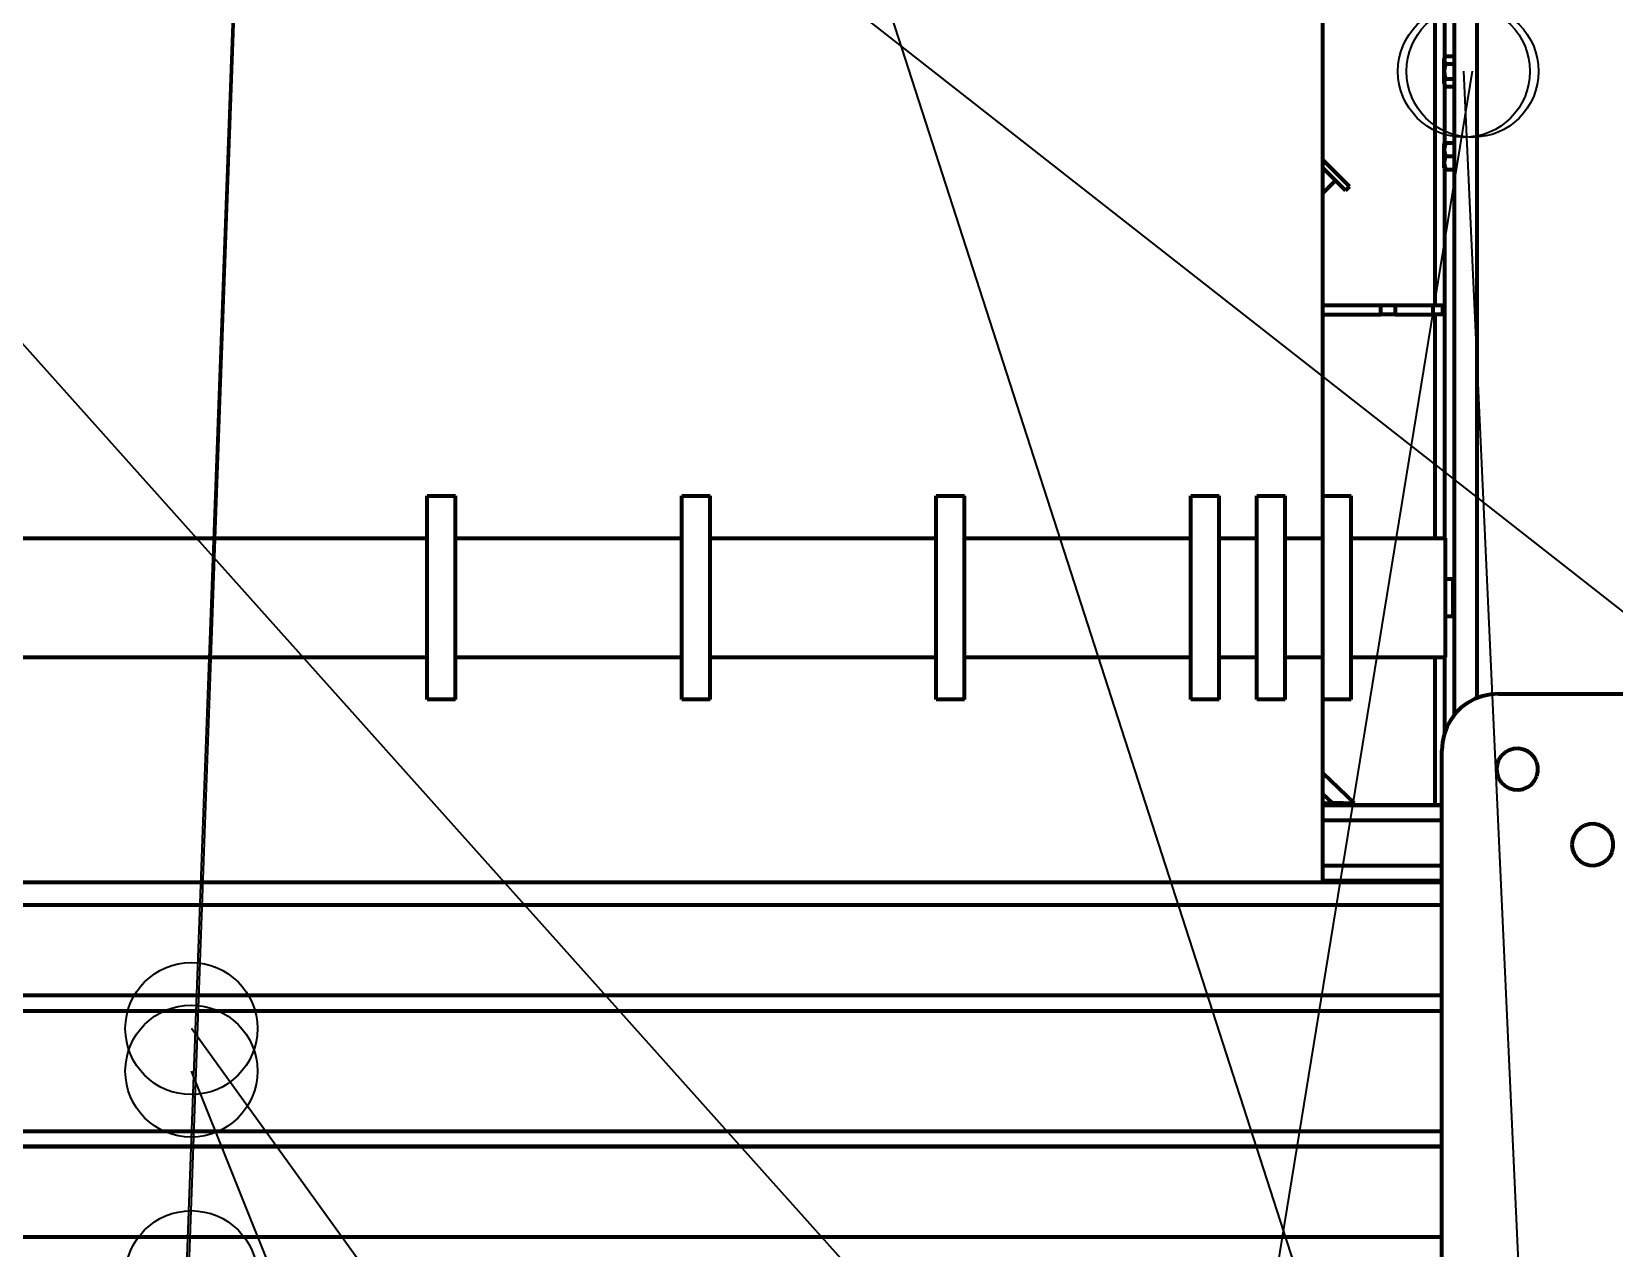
# Model space of a CAD drawing. Header units: millimetres. Extents: x 0 to 594, y 0 to 420.
# Drawn here: x 60.35 to 77.13, y 279.5 to 292.4 of the extents above; entities that cross this region are included whole.
import ezdxf

# ---------------------------------------------------------------- set-up
doc = ezdxf.new("R2010")
doc.units = ezdxf.units.MM

msp = doc.modelspace()

# ---------------------------------------------------------------- linework, layer by layer
at = {"color": 7, "lineweight": 35}
for p, q in [((95.725, 249.446), (44.78, 306.38)), ((60.673, 243.443), (62.968, 305.801)), ((61.511, 265.427), (62.98, 305.8)), ((122.173, 251.021), (62.04, 298.148)), ((83.586, 248.813), (68.107, 296.777)), ((71.86, 268.886), (75.626, 291.98)), ((76.974, 260.613), (75.535, 291.98)), ((91.553, 240.976), (62.04, 281.83)), ((80.808, 234.605), (62.04, 281.38))]:
    msp.add_line(p, q, dxfattribs=at)
at = {"color": 1, "lineweight": 70}
for p, q in [((74.04, 287.48), (74.04, 304.38)), ((75.43, 304.38), (75.43, 285.153)), ((75.67, 304.38), (75.67, 285.335)), ((75.23, 289.5), (75.23, 301.4)), ((75.33, 296.141), (75.33, 292.12)), ((75.323, 292.107), (75.343, 292.142)), ((75.323, 292.107), (75.343, 292.142)), ((75.323, 292.107), (75.323, 292.106)), ((75.323, 292.106), (75.323, 292.102)), ((75.323, 292.102), (75.323, 292.095)), ((75.323, 292.095), (75.323, 292.085)), ((75.323, 292.085), (75.323, 292.074)), ((75.323, 292.074), (75.323, 292.06)), ((75.323, 292.06), (75.323, 292.044)), ((75.323, 292.044), (75.323, 292.027)), ((75.323, 292.027), (75.323, 292.009)), ((75.33, 292.102), (75.333, 292.121)), ((75.333, 292.083), (75.33, 292.102)), ((75.333, 292.121), (75.343, 292.142)), ((75.343, 292.061), (75.333, 292.083)), ((75.333, 292.019), (75.343, 292.061)), ((75.343, 292.142), (75.43, 292.142)), ((75.343, 292.061), (75.43, 292.061)), ((75.323, 292.009), (75.323, 291.99)), ((75.323, 291.99), (75.323, 291.971)), ((75.323, 291.971), (75.323, 291.952)), ((75.323, 291.952), (75.323, 291.934)), ((75.323, 291.934), (75.323, 291.917)), ((75.323, 291.917), (75.323, 291.909)), ((75.323, 291.909), (75.323, 291.901)), ((75.323, 291.901), (75.323, 291.894)), ((75.323, 291.894), (75.323, 291.887)), ((75.323, 291.887), (75.323, 291.881)), ((75.323, 291.881), (75.323, 291.876)), ((75.323, 291.876), (75.323, 291.87)), ((75.323, 291.87), (75.323, 291.866)), ((75.323, 291.866), (75.323, 291.862)), ((75.323, 291.862), (75.323, 291.859)), ((75.323, 291.859), (75.323, 291.857)), ((75.33, 291.98), (75.333, 292.019)), ((75.333, 291.942), (75.33, 291.98)), ((75.33, 291.859), (75.333, 291.878)), ((75.333, 291.84), (75.33, 291.859)), ((75.343, 291.9), (75.333, 291.942)), ((75.333, 291.878), (75.343, 291.9)), ((75.343, 291.9), (75.43, 291.9)), ((75.323, 291.857), (75.323, 291.855)), ((75.323, 291.855), (75.323, 291.854)), ((75.323, 291.854), (75.323, 291.853)), ((75.323, 291.853), (75.343, 291.819)), ((75.323, 291.853), (75.343, 291.819)), ((75.33, 291.841), (75.33, 291.22)), ((75.343, 291.819), (75.333, 291.84)), ((75.343, 291.819), (75.43, 291.819)), ((75.323, 291.207), (75.33, 291.22)), ((75.323, 291.207), (75.323, 291.205)), ((75.323, 291.205), (75.323, 291.199)), ((75.323, 291.199), (75.323, 291.188)), ((75.323, 291.188), (75.323, 291.174)), ((75.333, 291.22), (75.33, 291.22)), ((75.33, 291.22), (75.333, 291.22)), ((75.333, 291.22), (75.33, 291.22)), ((75.33, 291.22), (75.333, 291.22)), ((75.343, 291.22), (75.333, 291.22)), ((75.333, 291.22), (75.343, 291.22)), ((75.343, 291.22), (75.333, 291.22)), ((75.333, 291.22), (75.343, 291.22)), ((75.333, 291.184), (75.343, 291.22)), ((75.343, 291.22), (75.43, 291.22)), ((74.322, 290.76), (74.04, 291.042)), ((75.323, 291.174), (75.323, 291.156)), ((75.323, 291.156), (75.323, 291.136)), ((75.323, 291.136), (75.323, 291.113)), ((75.323, 291.113), (75.323, 291.09)), ((75.323, 291.09), (75.323, 291.066)), ((75.323, 291.066), (75.323, 291.043)), ((75.323, 291.043), (75.323, 291.021)), ((75.323, 291.021), (75.323, 291.001)), ((75.33, 291.15), (75.333, 291.184)), ((75.333, 291.117), (75.33, 291.15)), ((75.33, 291.01), (75.333, 291.044)), ((75.343, 291.08), (75.333, 291.117)), ((75.333, 291.044), (75.343, 291.08)), ((75.343, 291.08), (75.43, 291.08)), ((74.174, 290.823), (74.04, 290.957)), ((75.323, 291.001), (75.323, 290.984)), ((75.323, 290.984), (75.323, 290.97)), ((75.323, 290.97), (75.323, 290.968)), ((75.323, 290.968), (75.323, 290.966)), ((75.323, 290.966), (75.323, 290.964)), ((75.323, 290.964), (75.323, 290.962)), ((75.323, 290.962), (75.323, 290.961)), ((75.323, 290.961), (75.323, 290.959)), ((75.323, 290.959), (75.323, 290.958)), ((75.323, 290.958), (75.323, 290.957)), ((75.323, 290.957), (75.323, 290.956)), ((75.323, 290.956), (75.323, 290.955)), ((75.323, 290.955), (75.323, 290.954)), ((75.323, 290.954), (75.323, 290.954)), ((75.323, 290.954), (75.323, 290.954)), ((75.323, 290.954), (75.323, 290.953)), ((75.323, 290.953), (75.33, 290.94)), ((75.333, 290.977), (75.33, 291.01)), ((75.33, 290.941), (75.33, 287.03)), ((75.333, 290.94), (75.33, 290.94)), ((75.33, 290.94), (75.333, 290.94)), ((75.333, 290.94), (75.33, 290.94)), ((75.33, 290.94), (75.333, 290.94)), ((75.343, 290.94), (75.333, 290.977)), ((75.343, 290.94), (75.333, 290.94)), ((75.333, 290.94), (75.343, 290.94)), ((75.343, 290.94), (75.333, 290.94)), ((75.333, 290.94), (75.343, 290.94)), ((75.343, 290.94), (75.43, 290.94)), ((74.061, 290.71), (74.04, 290.731)), ((74.061, 290.71), (74.04, 290.731)), ((74.061, 290.71), (74.04, 290.689)), ((74.04, 290.689), (74.061, 290.71)), ((74.055, 290.705), (74.04, 290.689)), ((74.059, 290.709), (74.055, 290.705)), ((74.061, 290.71), (74.059, 290.709)), ((74.061, 290.71), (74.174, 290.823)), ((74.174, 290.823), (74.28, 290.717)), ((74.28, 290.717), (74.322, 290.76)), ((74.04, 289.5), (74.089, 289.5)), ((74.04, 289.4), (74.089, 289.4)), ((74.089, 289.5), (74.137, 289.5)), ((74.089, 289.4), (74.137, 289.4)), ((74.137, 289.5), (74.185, 289.5)), ((74.137, 289.4), (74.185, 289.4)), ((74.185, 289.5), (74.231, 289.5)), ((74.185, 289.4), (74.231, 289.4)), ((74.231, 289.5), (74.277, 289.5)), ((74.231, 289.4), (74.277, 289.4)), ((74.277, 289.5), (74.323, 289.5)), ((74.277, 289.4), (74.323, 289.4)), ((74.323, 289.5), (74.367, 289.5)), ((74.323, 289.4), (74.367, 289.4)), ((74.367, 289.5), (74.41, 289.5)), ((74.367, 289.4), (74.41, 289.4)), ((74.41, 289.5), (74.453, 289.5)), ((74.41, 289.4), (74.453, 289.4)), ((74.453, 289.5), (74.495, 289.5)), ((74.453, 289.4), (74.495, 289.4)), ((74.495, 289.5), (74.535, 289.5)), ((74.495, 289.4), (74.535, 289.4)), ((74.535, 289.5), (74.575, 289.5)), ((74.535, 289.4), (74.575, 289.4)), ((74.575, 289.5), (74.614, 289.5)), ((74.575, 289.4), (74.614, 289.4)), ((74.614, 289.5), (74.652, 289.5)), ((74.614, 289.4), (74.652, 289.4)), ((74.652, 289.5), (74.66, 289.5)), ((74.652, 289.4), (74.652, 289.5)), ((74.66, 289.4), (74.652, 289.4)), ((74.66, 289.5), (74.669, 289.5)), ((74.669, 289.4), (74.66, 289.4)), ((74.669, 289.5), (74.679, 289.5)), ((74.679, 289.4), (74.669, 289.4)), ((74.679, 289.5), (74.689, 289.5)), ((74.689, 289.4), (74.679, 289.4)), ((74.689, 289.5), (74.699, 289.5)), ((74.699, 289.4), (74.689, 289.4)), ((74.699, 289.5), (74.71, 289.5)), ((74.71, 289.4), (74.699, 289.4)), ((74.71, 289.5), (74.721, 289.5)), ((74.721, 289.4), (74.71, 289.4)), ((74.721, 289.5), (74.732, 289.5)), ((74.732, 289.4), (74.721, 289.4)), ((74.732, 289.5), (74.744, 289.5)), ((74.744, 289.4), (74.732, 289.4)), ((74.744, 289.5), (74.756, 289.5)), ((74.756, 289.4), (74.744, 289.4)), ((74.756, 289.5), (74.768, 289.5)), ((74.768, 289.4), (74.756, 289.4)), ((74.768, 289.5), (74.78, 289.5)), ((74.78, 289.4), (74.768, 289.4)), ((74.78, 289.5), (74.793, 289.5)), ((74.793, 289.4), (74.78, 289.4)), ((74.793, 289.5), (74.805, 289.5)), ((74.805, 289.4), (74.793, 289.4)), ((74.805, 289.5), (75.21, 289.5)), ((74.805, 289.5), (74.805, 289.4)), ((74.805, 289.4), (75.21, 289.4)), ((75.21, 289.5), (75.221, 289.5)), ((75.21, 289.4), (75.21, 289.5)), ((75.221, 289.4), (75.21, 289.4)), ((75.221, 289.5), (75.232, 289.5)), ((75.232, 289.4), (75.221, 289.4)), ((75.23, 287.03), (75.23, 289.4)), ((75.232, 289.5), (75.243, 289.5)), ((75.243, 289.4), (75.232, 289.4)), ((75.243, 289.5), (75.253, 289.5)), ((75.253, 289.4), (75.243, 289.4)), ((75.253, 289.5), (75.263, 289.5)), ((75.263, 289.4), (75.253, 289.4)), ((75.263, 289.5), (75.272, 289.5)), ((75.272, 289.4), (75.263, 289.4)), ((75.272, 289.5), (75.281, 289.5)), ((75.281, 289.4), (75.272, 289.4)), ((75.281, 289.5), (75.288, 289.5)), ((75.288, 289.4), (75.281, 289.4)), ((75.288, 289.5), (75.295, 289.5)), ((75.295, 289.4), (75.288, 289.4)), ((75.295, 289.5), (75.3, 289.5)), ((75.3, 289.4), (75.295, 289.4)), ((75.3, 289.5), (75.304, 289.5)), ((75.304, 289.4), (75.3, 289.4)), ((75.304, 289.5), (75.307, 289.5)), ((75.307, 289.4), (75.304, 289.4)), ((75.307, 289.5), (75.309, 289.5)), ((75.309, 289.4), (75.307, 289.4)), ((75.309, 289.5), (75.31, 289.5)), ((75.31, 289.4), (75.309, 289.4)), ((75.31, 289.5), (75.31, 289.4)), ((75.31, 289.4), (75.31, 289.5)), ((64.54, 287.453), (64.54, 287.48)), ((64.54, 287.48), (64.84, 287.48)), ((64.54, 287.374), (64.54, 287.453)), ((64.54, 287.245), (64.54, 287.374)), ((64.84, 287.453), (64.84, 287.48)), ((64.84, 287.374), (64.84, 287.453)), ((64.84, 287.245), (64.84, 287.374)), ((67.24, 287.453), (67.24, 287.48)), ((67.24, 287.48), (67.54, 287.48)), ((67.24, 287.374), (67.24, 287.453)), ((67.24, 287.245), (67.24, 287.374)), ((67.54, 287.453), (67.54, 287.48)), ((67.54, 287.374), (67.54, 287.453)), ((67.54, 287.245), (67.54, 287.374)), ((69.94, 287.453), (69.94, 287.48)), ((69.94, 287.48), (70.24, 287.48)), ((69.94, 287.374), (69.94, 287.453)), ((69.94, 287.245), (69.94, 287.374)), ((70.24, 287.453), (70.24, 287.48)), ((70.24, 287.374), (70.24, 287.453)), ((70.24, 287.245), (70.24, 287.374)), ((72.64, 287.453), (72.64, 287.48)), ((72.64, 287.48), (72.94, 287.48)), ((72.64, 287.374), (72.64, 287.453)), ((72.64, 287.245), (72.64, 287.374)), ((72.94, 287.453), (72.94, 287.48)), ((72.94, 287.374), (72.94, 287.453)), ((72.94, 287.245), (72.94, 287.374)), ((73.34, 287.453), (73.34, 287.48)), ((73.34, 287.48), (73.64, 287.48)), ((73.34, 287.374), (73.34, 287.453)), ((73.34, 287.245), (73.34, 287.374)), ((73.64, 287.453), (73.64, 287.48)), ((73.64, 287.374), (73.64, 287.453)), ((73.64, 287.245), (73.64, 287.374)), ((74.04, 287.453), (74.04, 287.48)), ((74.04, 287.48), (74.34, 287.48)), ((74.04, 287.374), (74.04, 287.453)), ((74.04, 287.245), (74.04, 287.374)), ((74.34, 287.453), (74.34, 287.48)), ((74.34, 287.374), (74.34, 287.453)), ((74.34, 287.245), (74.34, 287.374)), ((64.54, 287.074), (64.54, 287.245)), ((64.84, 287.074), (64.84, 287.245)), ((67.24, 287.074), (67.24, 287.245)), ((67.54, 287.074), (67.54, 287.245)), ((69.94, 287.074), (69.94, 287.245)), ((70.24, 287.074), (70.24, 287.245)), ((72.64, 287.074), (72.64, 287.245)), ((72.94, 287.074), (72.94, 287.245)), ((73.34, 287.074), (73.34, 287.245)), ((73.64, 287.074), (73.64, 287.245)), ((74.04, 287.074), (74.04, 287.245)), ((74.34, 287.074), (74.34, 287.245)), ((59.54, 287.03), (64.54, 287.03)), ((64.54, 286.869), (64.54, 287.074)), ((64.84, 286.869), (64.84, 287.074)), ((64.84, 287.03), (67.24, 287.03)), ((67.24, 286.869), (67.24, 287.074)), ((67.54, 286.869), (67.54, 287.074)), ((67.54, 287.03), (69.94, 287.03)), ((69.94, 286.869), (69.94, 287.074)), ((70.24, 286.869), (70.24, 287.074)), ((70.24, 287.03), (72.64, 287.03)), ((72.64, 286.869), (72.64, 287.074)), ((72.94, 286.869), (72.94, 287.074)), ((72.94, 287.03), (73.34, 287.03)), ((73.34, 286.869), (73.34, 287.074)), ((73.64, 286.869), (73.64, 287.074)), ((73.64, 287.03), (74.04, 287.03)), ((74.04, 286.869), (74.04, 287.074)), ((74.34, 286.869), (74.34, 287.074)), ((74.34, 287.03), (75.34, 287.03)), ((75.34, 287.027), (75.34, 287.03)), ((75.34, 287.015), (75.34, 287.027)), ((75.34, 286.995), (75.34, 287.015)), ((75.34, 286.968), (75.34, 286.995)), ((64.54, 286.641), (64.54, 286.869)), ((64.84, 286.641), (64.84, 286.869)), ((67.24, 286.641), (67.24, 286.869)), ((67.54, 286.641), (67.54, 286.869)), ((69.94, 286.641), (69.94, 286.869)), ((70.24, 286.641), (70.24, 286.869)), ((72.64, 286.641), (72.64, 286.869)), ((72.94, 286.641), (72.94, 286.869)), ((73.34, 286.641), (73.34, 286.869)), ((73.64, 286.641), (73.64, 286.869)), ((74.04, 286.641), (74.04, 286.869)), ((74.34, 286.641), (74.34, 286.869)), ((75.34, 286.934), (75.34, 286.968)), ((75.34, 286.893), (75.34, 286.934)), ((75.34, 286.846), (75.34, 286.893)), ((75.34, 286.793), (75.34, 286.846)), ((75.34, 286.736), (75.34, 286.793)), ((75.34, 286.674), (75.34, 286.736)), ((75.34, 286.609), (75.34, 286.674)), ((64.54, 286.4), (64.54, 286.641)), ((64.84, 286.4), (64.84, 286.641)), ((67.24, 286.4), (67.24, 286.641)), ((67.54, 286.4), (67.54, 286.641)), ((69.94, 286.4), (69.94, 286.641)), ((70.24, 286.4), (70.24, 286.641)), ((72.64, 286.4), (72.64, 286.641)), ((72.94, 286.4), (72.94, 286.641)), ((73.34, 286.4), (73.34, 286.641)), ((73.64, 286.4), (73.64, 286.641)), ((74.04, 286.4), (74.04, 286.641)), ((74.34, 286.4), (74.34, 286.641)), ((75.34, 286.541), (75.34, 286.609)), ((75.34, 286.6), (75.42, 286.6)), ((75.34, 286.471), (75.34, 286.541)), ((75.42, 286.595), (75.42, 286.6)), ((75.42, 286.581), (75.42, 286.595)), ((75.42, 286.557), (75.42, 286.581)), ((75.42, 286.525), (75.42, 286.557)), ((75.42, 286.487), (75.42, 286.525)), ((64.54, 286.16), (64.54, 286.4)), ((64.84, 286.16), (64.84, 286.4)), ((67.24, 286.16), (67.24, 286.4)), ((67.54, 286.16), (67.54, 286.4)), ((69.94, 286.16), (69.94, 286.4)), ((70.24, 286.16), (70.24, 286.4)), ((72.64, 286.16), (72.64, 286.4)), ((72.94, 286.16), (72.94, 286.4)), ((73.34, 286.16), (73.34, 286.4)), ((73.64, 286.16), (73.64, 286.4)), ((74.04, 286.16), (74.04, 286.4)), ((74.34, 286.16), (74.34, 286.4)), ((75.34, 286.4), (75.34, 286.471)), ((75.34, 286.33), (75.34, 286.4)), ((75.34, 286.26), (75.34, 286.33)), ((75.42, 286.445), (75.42, 286.487)), ((75.42, 286.4), (75.42, 286.445)), ((75.42, 286.356), (75.42, 286.4)), ((75.42, 286.314), (75.42, 286.356)), ((64.54, 285.932), (64.54, 286.16)), ((64.84, 285.932), (64.84, 286.16)), ((67.24, 285.932), (67.24, 286.16)), ((67.54, 285.932), (67.54, 286.16)), ((69.94, 285.932), (69.94, 286.16)), ((70.24, 285.932), (70.24, 286.16)), ((72.64, 285.932), (72.64, 286.16)), ((72.94, 285.932), (72.94, 286.16)), ((73.34, 285.932), (73.34, 286.16)), ((73.64, 285.932), (73.64, 286.16)), ((74.04, 285.932), (74.04, 286.16)), ((74.34, 285.932), (74.34, 286.16)), ((75.34, 286.192), (75.34, 286.26)), ((75.42, 286.2), (75.34, 286.2)), ((75.34, 286.127), (75.34, 286.192)), ((75.42, 286.276), (75.42, 286.314)), ((75.42, 286.244), (75.42, 286.276)), ((75.42, 286.22), (75.42, 286.244)), ((75.42, 286.205), (75.42, 286.22)), ((75.42, 286.2), (75.42, 286.205)), ((75.34, 286.065), (75.34, 286.127)), ((75.34, 286.008), (75.34, 286.065)), ((75.34, 285.955), (75.34, 286.008)), ((64.54, 285.727), (64.54, 285.932)), ((64.84, 285.727), (64.84, 285.932)), ((67.24, 285.727), (67.24, 285.932)), ((67.54, 285.727), (67.54, 285.932)), ((69.94, 285.727), (69.94, 285.932)), ((70.24, 285.727), (70.24, 285.932)), ((72.64, 285.727), (72.64, 285.932)), ((72.94, 285.727), (72.94, 285.932)), ((73.34, 285.727), (73.34, 285.932)), ((73.64, 285.727), (73.64, 285.932)), ((74.04, 285.727), (74.04, 285.932)), ((74.34, 285.727), (74.34, 285.932)), ((75.34, 285.908), (75.34, 285.955)), ((75.34, 285.867), (75.34, 285.908)), ((75.34, 285.833), (75.34, 285.867)), ((75.34, 285.806), (75.34, 285.833)), ((59.54, 285.77), (64.54, 285.77)), ((64.54, 285.556), (64.54, 285.727)), ((64.84, 285.77), (67.24, 285.77)), ((64.84, 285.556), (64.84, 285.727)), ((67.24, 285.556), (67.24, 285.727)), ((67.54, 285.77), (69.94, 285.77)), ((67.54, 285.556), (67.54, 285.727)), ((69.94, 285.556), (69.94, 285.727)), ((70.24, 285.77), (72.64, 285.77)), ((70.24, 285.556), (70.24, 285.727)), ((72.64, 285.556), (72.64, 285.727)), ((72.94, 285.77), (73.34, 285.77)), ((72.94, 285.556), (72.94, 285.727)), ((73.34, 285.556), (73.34, 285.727)), ((73.64, 285.77), (74.04, 285.77)), ((73.64, 285.556), (73.64, 285.727)), ((74.04, 285.556), (74.04, 285.727)), ((74.34, 285.77), (75.34, 285.77)), ((74.34, 285.556), (74.34, 285.727)), ((75.23, 284.2), (75.23, 285.77)), ((75.33, 285.77), (75.33, 284.968)), ((75.34, 285.786), (75.34, 285.806)), ((75.34, 285.774), (75.34, 285.786)), ((75.34, 285.77), (75.34, 285.774)), ((64.54, 285.427), (64.54, 285.556)), ((64.84, 285.427), (64.84, 285.556)), ((67.24, 285.427), (67.24, 285.556)), ((67.54, 285.427), (67.54, 285.556)), ((69.94, 285.427), (69.94, 285.556)), ((70.24, 285.427), (70.24, 285.556)), ((72.64, 285.427), (72.64, 285.556)), ((72.94, 285.427), (72.94, 285.556)), ((73.34, 285.427), (73.34, 285.556)), ((73.64, 285.427), (73.64, 285.556)), ((74.04, 285.427), (74.04, 285.556)), ((74.34, 285.427), (74.34, 285.556)), ((64.54, 285.348), (64.54, 285.427)), ((64.54, 285.32), (64.54, 285.348)), ((64.84, 285.32), (64.54, 285.32)), ((64.84, 285.348), (64.84, 285.427)), ((64.84, 285.32), (64.84, 285.348)), ((67.24, 285.348), (67.24, 285.427)), ((67.24, 285.32), (67.24, 285.348)), ((67.54, 285.32), (67.24, 285.32)), ((67.54, 285.348), (67.54, 285.427)), ((67.54, 285.32), (67.54, 285.348)), ((69.94, 285.348), (69.94, 285.427)), ((69.94, 285.32), (69.94, 285.348)), ((70.24, 285.32), (69.94, 285.32)), ((70.24, 285.348), (70.24, 285.427)), ((70.24, 285.32), (70.24, 285.348)), ((72.64, 285.348), (72.64, 285.427)), ((72.64, 285.32), (72.64, 285.348)), ((72.94, 285.32), (72.64, 285.32)), ((72.94, 285.348), (72.94, 285.427)), ((72.94, 285.32), (72.94, 285.348)), ((73.34, 285.348), (73.34, 285.427)), ((73.34, 285.32), (73.34, 285.348)), ((73.64, 285.32), (73.34, 285.32)), ((73.64, 285.348), (73.64, 285.427)), ((73.64, 285.32), (73.64, 285.348)), ((74.04, 285.348), (74.04, 285.427)), ((74.04, 285.32), (74.04, 285.348)), ((74.34, 285.32), (74.04, 285.32)), ((74.04, 283.38), (74.04, 285.32)), ((74.34, 285.348), (74.34, 285.427)), ((74.34, 285.32), (74.34, 285.348)), ((75.651, 285.326), (75.576, 285.285)), ((75.731, 285.356), (75.651, 285.326)), ((75.815, 285.374), (75.731, 285.356)), ((75.9, 285.38), (75.815, 285.374)), ((75.9, 285.38), (82.7, 285.38)), ((75.447, 285.173), (75.395, 285.105)), ((75.507, 285.234), (75.447, 285.173)), ((75.576, 285.285), (75.507, 285.234)), ((75.354, 285.03), (75.324, 284.95)), ((75.395, 285.105), (75.354, 285.03)), ((75.306, 284.866), (75.3, 284.78)), ((75.324, 284.95), (75.306, 284.866)), ((75.3, 277.98), (75.3, 284.78)), ((75.903, 284.679), (75.886, 284.631)), ((75.931, 284.722), (75.903, 284.679)), ((75.969, 284.757), (75.931, 284.722)), ((76.013, 284.782), (75.969, 284.757)), ((76.062, 284.797), (76.013, 284.782)), ((76.113, 284.8), (76.062, 284.797)), ((76.163, 284.791), (76.113, 284.8)), ((76.21, 284.771), (76.163, 284.791)), ((76.251, 284.741), (76.21, 284.771)), ((76.284, 284.701), (76.251, 284.741)), ((76.307, 284.656), (76.284, 284.701)), ((76.319, 284.606), (76.307, 284.656)), ((74.04, 284.539), (74.37, 284.22)), ((74.04, 284.539), (74.37, 284.22)), ((75.886, 284.631), (75.88, 284.58)), ((75.88, 284.58), (75.886, 284.53)), ((75.886, 284.53), (75.903, 284.482)), ((75.903, 284.482), (75.931, 284.439)), ((76.284, 284.46), (76.307, 284.505)), ((76.307, 284.505), (76.319, 284.555)), ((76.319, 284.555), (76.319, 284.606)), ((74.04, 284.317), (74.14, 284.22)), ((75.931, 284.439), (75.969, 284.404)), ((75.969, 284.404), (76.013, 284.378)), ((76.013, 284.378), (76.062, 284.364)), ((76.062, 284.364), (76.113, 284.361)), ((76.113, 284.361), (76.163, 284.37)), ((76.163, 284.37), (76.21, 284.39)), ((76.21, 284.39), (76.251, 284.42)), ((76.251, 284.42), (76.284, 284.46)), ((74.04, 284.22), (74.14, 284.22)), ((75.3, 284.2), (74.04, 284.2)), ((74.04, 284.2), (75.3, 284.2)), ((74.153, 284.22), (74.14, 284.22)), ((74.14, 284.22), (74.165, 284.22)), ((74.14, 284.22), (74.153, 284.22)), ((74.165, 284.22), (74.153, 284.22)), ((74.153, 284.22), (74.165, 284.22)), ((74.178, 284.22), (74.165, 284.22)), ((74.165, 284.22), (74.191, 284.22)), ((74.165, 284.22), (74.178, 284.22)), ((74.19, 284.22), (74.178, 284.22)), ((74.178, 284.22), (74.19, 284.22)), ((74.201, 284.22), (74.19, 284.22)), ((74.19, 284.22), (74.201, 284.22)), ((74.191, 284.22), (74.216, 284.22)), ((74.211, 284.22), (74.201, 284.22)), ((74.201, 284.22), (74.211, 284.22)), ((74.221, 284.22), (74.211, 284.22)), ((74.211, 284.22), (74.221, 284.22)), ((74.216, 284.22), (74.24, 284.22)), ((74.23, 284.22), (74.221, 284.22)), ((74.221, 284.22), (74.23, 284.22)), ((74.237, 284.22), (74.23, 284.22)), ((74.23, 284.22), (74.237, 284.22)), ((74.243, 284.22), (74.237, 284.22)), ((74.237, 284.22), (74.243, 284.22)), ((74.24, 284.22), (74.262, 284.22)), ((74.248, 284.22), (74.243, 284.22)), ((74.243, 284.22), (74.248, 284.22)), ((74.252, 284.22), (74.248, 284.22)), ((74.248, 284.22), (74.252, 284.22)), ((74.254, 284.22), (74.252, 284.22)), ((74.252, 284.22), (74.254, 284.22)), ((74.255, 284.22), (74.254, 284.22)), ((74.254, 284.22), (74.255, 284.22)), ((74.262, 284.22), (74.283, 284.22)), ((74.283, 284.22), (74.303, 284.22)), ((74.303, 284.22), (74.32, 284.22)), ((74.32, 284.22), (74.335, 284.22)), ((74.335, 284.22), (74.347, 284.22)), ((74.347, 284.22), (74.357, 284.22)), ((74.357, 284.22), (74.364, 284.22)), ((74.364, 284.22), (74.369, 284.22)), ((74.369, 284.22), (74.37, 284.22)), ((74.04, 284.04), (75.3, 284.04)), ((76.813, 283.982), (76.769, 283.957)), ((76.862, 283.997), (76.813, 283.982)), ((76.913, 284), (76.862, 283.997)), ((76.963, 283.991), (76.913, 284)), ((77.01, 283.971), (76.963, 283.991)), ((77.051, 283.941), (77.01, 283.971)), ((76.686, 283.831), (76.68, 283.78)), ((76.703, 283.879), (76.686, 283.831)), ((76.731, 283.922), (76.703, 283.879)), ((76.769, 283.957), (76.731, 283.922)), ((77.084, 283.901), (77.051, 283.941)), ((77.107, 283.856), (77.084, 283.901)), ((77.119, 283.806), (77.107, 283.856)), ((77.119, 283.755), (77.119, 283.806)), ((76.68, 283.78), (76.686, 283.73)), ((76.686, 283.73), (76.703, 283.682)), ((76.703, 283.682), (76.731, 283.639)), ((76.731, 283.639), (76.769, 283.604)), ((77.051, 283.62), (77.084, 283.66)), ((77.084, 283.66), (77.107, 283.705)), ((77.107, 283.705), (77.119, 283.755)), ((74.04, 283.56), (75.3, 283.56)), ((76.769, 283.604), (76.813, 283.578)), ((76.813, 283.578), (76.862, 283.564)), ((76.862, 283.564), (76.913, 283.561)), ((76.913, 283.561), (76.963, 283.57)), ((76.963, 283.57), (77.01, 283.59)), ((77.01, 283.59), (77.051, 283.62)), ((75.3, 283.38), (48.78, 283.38)), ((75.3, 283.38), (48.78, 283.38)), ((74.04, 283.4), (75.3, 283.4)), ((75.23, 283.38), (75.23, 283.4)), ((75.3, 283.14), (48.78, 283.14)), ((75.3, 282.18), (48.78, 282.18)), ((75.3, 282.18), (48.78, 282.18)), ((75.3, 282.18), (48.78, 282.18)), ((75.3, 282.18), (48.78, 282.18)), ((48.78, 282.02), (75.3, 282.02)), ((75.3, 280.74), (48.78, 280.74)), ((48.78, 280.58), (75.3, 280.58)), ((75.3, 280.58), (48.78, 280.58)), ((75.3, 280.58), (48.78, 280.58)), ((75.3, 279.62), (48.78, 279.62))]:
    msp.add_line(p, q, dxfattribs=at)
at = {"color": 7, "lineweight": 35}
for centre in [(75.535, 291.98), (75.626, 291.98), (62.04, 281.83), (62.04, 281.38), (62.04, 279.2)]:
    msp.add_circle(centre, 0.7, dxfattribs=at)

doc.saveas('drawing.dxf')
